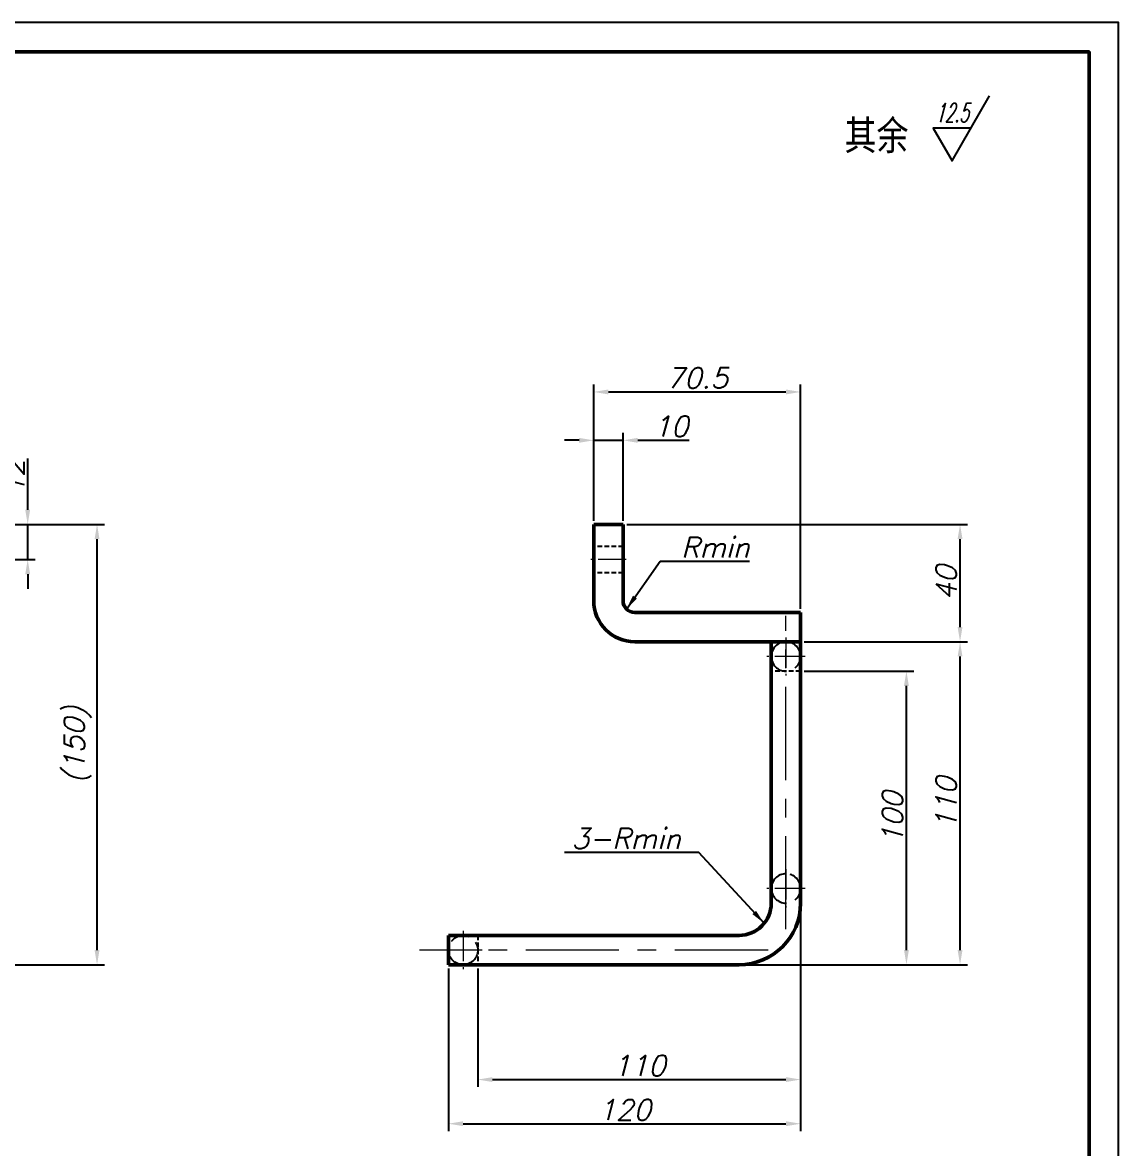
# Model space of a CAD drawing. Header units: inches. Extents: x 17901 to 26602, y 9673 to 14036.
# Drawn here: x 22391.6 to 22765, y 9884.5 to 10268 of the extents above; entities that cross this region are included whole.
import ezdxf
from ezdxf.enums import TextEntityAlignment as Align

# ---------------------------------------------------------------- set-up
doc = ezdxf.new("R2010")
doc.units = ezdxf.units.IN
doc.header["$MEASUREMENT"] = 0
doc.linetypes.add('CENTER', pattern=[50.8, 31.75, -6.35, 6.35, -6.35])
doc.linetypes.add('DASHED2', pattern=[9.525, 6.35, -3.175])
doc.layers.add('Dim', color=3, linetype='Continuous')
for name, color, linetype, lineweight in [('中心线', 1, 'CENTER', 15), ('图框_内框线', 5, 'Continuous', 50), ('标注线', 3, 'Continuous', 25), ('粗实线', 7, 'Continuous', 50), ('虚线', 2, 'DASHED2', 25)]:
    doc.layers.add(name, color=color, linetype=linetype, lineweight=lineweight)
doc.styles.add('DIM_FONT', font='romans.shx', dxfattribs={"oblique": 15})
doc.styles.add('仿宋体', font='FSGB2312.ttf', dxfattribs={"width": 0.8, "height": 3.5})
doc.dimstyles.new('幅面 1：2', dxfattribs={"dimscale": 2, "dimtxt": 3.5, "dimasz": 2.5, "dimexe": 1.25, "dimexo": 0.625, "dimtad": 1, "dimdsep": 46, "dimtxsty": 'DIM_FONT', "dimcen": 2.5, "dimclrd": 256, "dimclre": 256, "dimclrt": 256, "dimazin": 2, "dimtm": 1e-09, "dimtfac": 0.5, "dimtmove": 0, "dimatfit": 3, "dimfxl": 1, "dimlwd": -1, "dimarcsym": 0})
doc.dimstyles.new('幅面 1：2$0', dxfattribs={"dimscale": 2, "dimtxt": 3.5, "dimasz": 2.5, "dimexe": 1.25, "dimexo": 0.625, "dimtad": 1, "dimdsep": 46, "dimtxsty": 'DIM_FONT', "dimcen": 2.5, "dimclrd": 256, "dimclrt": 256, "dimadec": 0, "dimazin": 0, "dimtfac": 1, "dimtmove": 0, "dimatfit": 3, "dimfxl": 1, "dimlwd": -1, "dimarcsym": 0})

# ---------------------------------------------------------------- blocks, each defined once
blk = doc.blocks.new('*D716')
at = {"layer": 'Defpoints', "color": 0, "transparency": 16777216}
for p in [(22357.5, 10097.08), (22393.35, 10097.08), (22353.35, 10085.08)]:
    blk.add_point(p, dxfattribs=at)
at = {"layer": 'Dim', "transparency": 16777216}
for p, q in [((22393.35, 10102.08), (22393.35, 10119.58)), ((22393.35, 10085.08), (22393.35, 10097.08)), ((22393.35, 10080.08), (22393.35, 10075.08))]:
    blk.add_line(p, q, dxfattribs=at)
at = {"layer": 'Dim', "color": 0, "lineweight": -2, "transparency": 16777216}
for p, q in [((22358.75, 10097.08), (22395.85, 10097.08)), ((22354.6, 10085.08), (22395.85, 10085.08))]:
    blk.add_line(p, q, dxfattribs=at)
at = {"layer": 'Dim', "transparency": 16777216}
for points in [[(22392.52, 10102.08), (22394.19, 10102.08), (22393.35, 10097.08)], [(22392.52, 10080.08), (22394.19, 10080.08), (22393.35, 10085.08)]]:
    blk.add_solid(points, dxfattribs=at)
at = {"layer": 'Dim', "transparency": 16777216, "insert": (22388.6, 10113.33), "char_height": 7, "attachment_point": 5, "rotation": 90, "style": 'DIM_FONT'}
blk.add_mtext('12', dxfattribs=at)
blk = doc.blocks.new('*D730')
at = {"layer": 'Defpoints', "color": 0, "transparency": 16777216}
for p in [(22357.5, 10097.08), (22416.98, 10097.08), (22347.5, 9947.08)]:
    blk.add_point(p, dxfattribs=at)
at = {"layer": 'Dim', "color": 0, "lineweight": -2, "transparency": 16777216}
for p, q in [((22358.75, 10097.08), (22419.48, 10097.08)), ((22348.75, 9947.08), (22419.48, 9947.08))]:
    blk.add_line(p, q, dxfattribs=at)
at = {"layer": 'Dim', "transparency": 16777216}
blk.add_line((22416.98, 9952.08), (22416.98, 10092.08), dxfattribs=at)
for points in [[(22416.14, 10092.08), (22417.81, 10092.08), (22416.98, 10097.08)], [(22416.14, 9952.08), (22417.81, 9952.08), (22416.98, 9947.08)]]:
    blk.add_solid(points, dxfattribs=at)
at = {"layer": 'Dim', "transparency": 16777216, "insert": (22410.39, 10022.08), "char_height": 7, "attachment_point": 5, "rotation": 90, "style": 'DIM_FONT'}
blk.add_mtext('(150)', dxfattribs=at)
blk = doc.blocks.new('*D731')
at = {"layer": 'Defpoints', "color": 0, "transparency": 16777216}
for p in [(22656.7, 10142.19), (22586.2, 10097.08), (22656.7, 10067.08)]:
    blk.add_point(p, dxfattribs=at)
at = {"layer": '标注线', "color": 0, "lineweight": -2, "transparency": 16777216}
for p, q in [((22586.2, 10098.33), (22586.2, 10144.69)), ((22656.7, 10068.33), (22656.7, 10144.69))]:
    blk.add_line(p, q, dxfattribs=at)
at = {"layer": '标注线', "transparency": 16777216}
blk.add_line((22591.2, 10142.19), (22651.7, 10142.19), dxfattribs=at)
for points in [[(22591.2, 10143.03), (22591.2, 10141.36), (22586.2, 10142.19)], [(22651.7, 10143.03), (22651.7, 10141.36), (22656.7, 10142.19)]]:
    blk.add_solid(points, dxfattribs=at)
at = {"layer": '标注线', "transparency": 16777216, "insert": (22621.45, 10146.94), "char_height": 7, "attachment_point": 5, "style": 'DIM_FONT'}
blk.add_mtext('70.5', dxfattribs=at)
blk = doc.blocks.new('*D732')
at = {"layer": 'Defpoints', "color": 0, "transparency": 16777216}
for p in [(22596.2, 10097.08), (22711.01, 10097.08), (22656.7, 10057.08)]:
    blk.add_point(p, dxfattribs=at)
at = {"layer": '标注线', "color": 0, "lineweight": -2, "transparency": 16777216}
for p, q in [((22597.45, 10097.08), (22713.51, 10097.08)), ((22657.95, 10057.08), (22713.51, 10057.08))]:
    blk.add_line(p, q, dxfattribs=at)
at = {"layer": '标注线', "transparency": 16777216}
blk.add_line((22711.01, 10062.08), (22711.01, 10092.08), dxfattribs=at)
for points in [[(22710.18, 10092.08), (22711.84, 10092.08), (22711.01, 10097.08)], [(22710.18, 10062.08), (22711.84, 10062.08), (22711.01, 10057.08)]]:
    blk.add_solid(points, dxfattribs=at)
at = {"layer": '标注线', "transparency": 16777216, "insert": (22706.26, 10077.08), "char_height": 7, "attachment_point": 5, "rotation": 90, "style": 'DIM_FONT'}
blk.add_mtext('40', dxfattribs=at)
blk = doc.blocks.new('*D733')
at = {"layer": 'Defpoints', "color": 0, "transparency": 16777216}
for p in [(22656.7, 10057.08), (22711.01, 10057.08), (22635.7, 9947.08)]:
    blk.add_point(p, dxfattribs=at)
at = {"layer": '标注线', "color": 0, "lineweight": -2, "transparency": 16777216}
for p, q in [((22657.95, 10057.08), (22713.51, 10057.08)), ((22636.95, 9947.08), (22713.51, 9947.08))]:
    blk.add_line(p, q, dxfattribs=at)
at = {"layer": '标注线', "transparency": 16777216}
blk.add_line((22711.01, 9952.08), (22711.01, 10052.08), dxfattribs=at)
for points in [[(22710.18, 10052.08), (22711.84, 10052.08), (22711.01, 10057.08)], [(22710.18, 9952.08), (22711.84, 9952.08), (22711.01, 9947.08)]]:
    blk.add_solid(points, dxfattribs=at)
at = {"layer": '标注线', "transparency": 16777216, "insert": (22706.26, 10002.08), "char_height": 7, "attachment_point": 5, "rotation": 90, "style": 'DIM_FONT'}
blk.add_mtext('110', dxfattribs=at)
blk = doc.blocks.new('*D734')
at = {"layer": 'Defpoints', "color": 0, "transparency": 16777216}
for p in [(22656.7, 9968.08), (22546.7, 9947.08), (22656.7, 9907.97)]:
    blk.add_point(p, dxfattribs=at)
at = {"layer": '标注线', "color": 0, "lineweight": -2, "transparency": 16777216}
for p, q in [((22656.7, 9966.83), (22656.7, 9905.47)), ((22546.7, 9945.83), (22546.7, 9905.47))]:
    blk.add_line(p, q, dxfattribs=at)
at = {"layer": '标注线', "transparency": 16777216}
blk.add_line((22551.7, 9907.97), (22651.7, 9907.97), dxfattribs=at)
for points in [[(22551.7, 9908.8), (22551.7, 9907.13), (22546.7, 9907.97)], [(22651.7, 9908.8), (22651.7, 9907.13), (22656.7, 9907.97)]]:
    blk.add_solid(points, dxfattribs=at)
at = {"layer": '标注线', "transparency": 16777216, "insert": (22601.7, 9912.72), "char_height": 7, "attachment_point": 5, "style": 'DIM_FONT'}
blk.add_mtext('110', dxfattribs=at)
blk = doc.blocks.new('*D735')
at = {"layer": 'Defpoints', "color": 0, "transparency": 16777216}
for p in [(22656.7, 9968.08), (22536.7, 9947.08), (22656.7, 9892.93)]:
    blk.add_point(p, dxfattribs=at)
at = {"layer": '标注线', "color": 0, "lineweight": -2, "transparency": 16777216}
for p, q in [((22656.7, 9966.83), (22656.7, 9890.43)), ((22536.7, 9945.83), (22536.7, 9890.43))]:
    blk.add_line(p, q, dxfattribs=at)
at = {"layer": '标注线', "transparency": 16777216}
blk.add_line((22541.7, 9892.93), (22651.7, 9892.93), dxfattribs=at)
for points in [[(22541.7, 9893.77), (22541.7, 9892.1), (22536.7, 9892.93)], [(22651.7, 9893.77), (22651.7, 9892.1), (22656.7, 9892.93)]]:
    blk.add_solid(points, dxfattribs=at)
at = {"layer": '标注线', "transparency": 16777216, "insert": (22596.7, 9897.68), "char_height": 7, "attachment_point": 5, "style": 'DIM_FONT'}
blk.add_mtext('120', dxfattribs=at)
blk = doc.blocks.new('*D736')
at = {"layer": 'Defpoints', "color": 0, "transparency": 16777216}
for p in [(22656.7, 10047.08), (22692.74, 10047.08), (22635.7, 9947.08)]:
    blk.add_point(p, dxfattribs=at)
at = {"layer": '标注线', "color": 0, "lineweight": -2, "transparency": 16777216}
for p, q in [((22657.95, 10047.08), (22695.24, 10047.08)), ((22636.95, 9947.08), (22695.24, 9947.08))]:
    blk.add_line(p, q, dxfattribs=at)
at = {"layer": '标注线', "transparency": 16777216}
blk.add_line((22692.74, 9952.08), (22692.74, 10042.08), dxfattribs=at)
for points in [[(22691.91, 10042.08), (22693.57, 10042.08), (22692.74, 10047.08)], [(22691.91, 9952.08), (22693.57, 9952.08), (22692.74, 9947.08)]]:
    blk.add_solid(points, dxfattribs=at)
at = {"layer": '标注线', "transparency": 16777216, "insert": (22687.99, 9997.08), "char_height": 7, "attachment_point": 5, "rotation": 90, "style": 'DIM_FONT'}
blk.add_mtext('100', dxfattribs=at)
blk = doc.blocks.new('*D737')
at = {"layer": 'Defpoints', "color": 0, "transparency": 16777216}
for p in [(22596.2, 10125.72), (22586.2, 10097.08), (22596.2, 10097.08)]:
    blk.add_point(p, dxfattribs=at)
at = {"layer": '标注线', "transparency": 16777216}
for p, q in [((22581.2, 10125.72), (22576.2, 10125.72)), ((22586.2, 10125.72), (22596.2, 10125.72)), ((22601.2, 10125.72), (22618.7, 10125.72))]:
    blk.add_line(p, q, dxfattribs=at)
at = {"layer": '标注线', "color": 0, "lineweight": -2, "transparency": 16777216}
for p, q in [((22586.2, 10098.33), (22586.2, 10128.22)), ((22596.2, 10098.33), (22596.2, 10128.22))]:
    blk.add_line(p, q, dxfattribs=at)
at = {"layer": '标注线', "transparency": 16777216}
for points in [[(22581.2, 10126.55), (22581.2, 10124.88), (22586.2, 10125.72)], [(22601.2, 10126.55), (22601.2, 10124.88), (22596.2, 10125.72)]]:
    blk.add_solid(points, dxfattribs=at)
at = {"layer": '标注线', "transparency": 16777216, "insert": (22612.45, 10130.47), "char_height": 7, "attachment_point": 5, "style": 'DIM_FONT'}
blk.add_mtext('10', dxfattribs=at)

msp = doc.modelspace()

# ---------------------------------------------------------------- linework, layer by layer
at = {"layer": 'Defpoints'}
msp.add_lwpolyline([(21924.987, 9674.036), (22764.987, 9674.036), (22764.987, 10268.036), (21924.987, 10268.036)], close=True, dxfattribs=at)
at = {"layer": '中心线', "ltscale": 0.300015}
msp.add_line((22597.197, 10085.084), (22585.197, 10085.084), dxfattribs=at)
at = {"layer": '中心线'}
for p, q in [((22651.697, 9959.184), (22651.697, 10065.984)), ((22645.597, 9952.084), (22526.797, 9952.084))]:
    msp.add_line(p, q, dxfattribs=at)
at = {"layer": '中心线', "ltscale": 0.325}
for p, q in [((22651.697, 10058.584), (22651.697, 10045.584)), ((22658.197, 10052.084), (22645.197, 10052.084)), ((22651.697, 9979.584), (22651.697, 9966.584)), ((22658.197, 9973.084), (22645.197, 9973.084)), ((22541.697, 9958.584), (22541.697, 9945.584)), ((22548.197, 9952.084), (22535.197, 9952.084))]:
    msp.add_line(p, q, dxfattribs=at)
at = {"layer": '图框_内框线'}
msp.add_lwpolyline([(21974.987, 9684.036), (22754.987, 9684.036), (22754.987, 10258.036), (21974.987, 10258.036)], close=True, dxfattribs=at)
at = {"layer": '标注线', "ltscale": 2}
msp.add_lwpolyline([(22714.669, 10232.016), (22701.869, 10232.016), (22708.269, 10220.93), (22721.069, 10243.101)], dxfattribs=at)
at = {"layer": '粗实线', "ltscale": 0.25}
for p, q in [((22586.197, 10097.084), (22596.197, 10097.084)), ((22656.697, 10067.084), (22656.697, 10057.084)), ((22656.697, 10057.084), (22646.697, 10057.084)), ((22536.697, 9947.084), (22536.697, 9957.084))]:
    msp.add_line(p, q, dxfattribs=at)
at = {"layer": '粗实线'}
for p, q in [((22586.197, 10071.084), (22586.197, 10097.084)), ((22596.197, 10071.084), (22596.197, 10097.084)), ((22600.197, 10067.084), (22656.697, 10067.084)), ((22600.197, 10057.084), (22646.697, 10057.084)), ((22646.697, 9968.084), (22646.697, 10057.084)), ((22656.697, 9968.084), (22656.697, 10057.084)), ((22656.697, 9968.084), (22656.697, 10057.084)), ((22656.697, 9968.084), (22656.697, 10047.084)), ((22576.697, 9957.084), (22536.697, 9957.084)), ((22576.697, 9957.084), (22536.697, 9957.084)), ((22576.697, 9957.084), (22546.697, 9957.084)), ((22635.697, 9957.084), (22576.697, 9957.084)), ((22635.697, 9957.084), (22576.697, 9957.084)), ((22635.697, 9957.084), (22576.697, 9957.084)), ((22576.697, 9947.084), (22536.697, 9947.084)), ((22635.697, 9947.084), (22576.697, 9947.084))]:
    msp.add_line(p, q, dxfattribs=at)
for centre, radius, start, end in [((22600.197, 10071.084), 14, 180, 270), ((22600.197, 10071.084), 4, 180, 270), ((22651.697, 10052.084), 5, 359.93353, 0.06647), ((22651.697, 9973.084), 5, 359.93392, 0.06608), ((22635.697, 9968.084), 11, 270, 0), ((22635.697, 9968.084), 21, 270, 0)]:
    msp.add_arc(centre, radius, start, end, dxfattribs=at)
at = {"layer": '虚线', "ltscale": 0.25}
for p, q in [((22596.197, 10089.584), (22586.197, 10089.584)), ((22596.197, 10089.584), (22586.197, 10089.584)), ((22596.197, 10080.584), (22586.197, 10080.584)), ((22596.197, 10080.584), (22586.197, 10080.584)), ((22656.697, 10047.084), (22646.697, 10047.084)), ((22546.697, 9957.084), (22546.697, 9947.084))]:
    msp.add_line(p, q, dxfattribs=at)
at = {"layer": '虚线'}
for p, q in [((22646.697, 9968.084), (22646.697, 10057.084)), ((22646.697, 9968.084), (22646.697, 10047.084)), ((22576.697, 9947.084), (22536.697, 9947.084)), ((22546.697, 9947.084), (22576.697, 9947.084)), ((22576.697, 9947.084), (22635.697, 9947.084)), ((22635.697, 9947.084), (22576.697, 9947.084))]:
    msp.add_line(p, q, dxfattribs=at)
msp.add_circle((22541.697, 9952.084), 5, dxfattribs=at)
for centre, radius, start, end in [((22651.697, 10052.084), 5, 90, 359.93353), ((22651.697, 10052.084), 5, 0.06647, 90), ((22651.697, 9973.084), 5, 90, 359.93392), ((22651.697, 9973.084), 5, 0.06608, 90), ((22635.697, 9968.084), 11, 270, 0), ((22635.697, 9968.084), 21, 270, 0), ((22635.697, 9968.084), 21, 270, 0), ((22635.697, 9968.084), 11, 270, 0)]:
    msp.add_arc(centre, radius, start, end, dxfattribs=at)

# ---------------------------------------------------------------- texts
at = {"layer": '标注线', "ltscale": 2, "style": 'DIM_FONT', "oblique": 15, "width": 0.559478}
msp.add_text('12.5', height=6.4, dxfattribs=at).set_placement((22702.55, 10234.146), (22713.974, 10234.146), align=Align.FIT)
at = {"layer": '标注线', "insert": (22671.632, 10234.616), "char_height": 10, "width": 122.47298, "attachment_point": 1, "style": '仿宋体'}
msp.add_mtext('其余', dxfattribs=at)
at = {"layer": '标注线', "char_height": 7, "attachment_point": 9, "style": 'DIM_FONT'}
for s, insert in [('Rmin', (22639.28, 10085.748)), ('3-Rmin', (22615.816, 9986.601))]:
    msp.add_mtext(s, dxfattribs=dict(at, insert=insert))

# ---------------------------------------------------------------- dimensions: what is measured, and where the dimension line sits
at = {"layer": 'Dim'}
dim = msp.add_linear_dim(base=(22393.353, 10097.084), p1=(22353.353, 10085.084), p2=(22357.503, 10097.084), angle=90, dimstyle='幅面 1：2$0', dxfattribs=at)
dim.commit()
dim.dimension.update_dxf_attribs({"geometry": '*D716', "text_midpoint": (22388.603, 10113.334)})
dim = msp.add_linear_dim(base=(22416.975, 10097.084), p1=(22347.503, 9947.084), p2=(22357.503, 10097.084), angle=90, dimstyle='幅面 1：2$0', override={"dimpost": '(<>)'}, dxfattribs=at)
dim.commit()
dim.dimension.update_dxf_attribs({"geometry": '*D730', "text_midpoint": (22410.392, 10022.084)})
at = {"layer": '标注线'}
for base, p1, p2, picture, middle in [((22656.697, 10142.193), (22586.197, 10097.084), (22656.697, 10067.084), '*D731', (22621.447, 10146.943)), ((22596.197, 10125.715), (22586.197, 10097.084), (22596.197, 10097.084), '*D737', (22612.447, 10130.465)), ((22656.697, 9892.933), (22536.697, 9947.084), (22656.697, 9968.084), '*D735', (22596.697, 9897.683)), ((22656.697, 9907.965), (22546.697, 9947.084), (22656.697, 9968.084), '*D734', (22601.697, 9912.715))]:
    dim = msp.add_linear_dim(base=base, p1=p1, p2=p2, dimstyle='幅面 1：2$0', dxfattribs=at)
    dim.commit()
    dim.dimension.update_dxf_attribs({"geometry": picture, "text_midpoint": middle})
for base, p1, p2, picture, middle in [((22711.01, 10097.084), (22656.697, 10057.084), (22596.197, 10097.084), '*D732', (22706.26, 10077.084)), ((22711.01, 10057.084), (22635.697, 9947.084), (22656.697, 10057.084), '*D733', (22706.26, 10002.084)), ((22692.74, 10047.084), (22635.697, 9947.084), (22656.697, 10047.084), '*D736', (22687.99, 9997.084))]:
    dim = msp.add_linear_dim(base=base, p1=p1, p2=p2, angle=90, dimstyle='幅面 1：2$0', dxfattribs=at)
    dim.commit()
    dim.dimension.update_dxf_attribs({"geometry": picture, "text_midpoint": middle})

# ---------------------------------------------------------------- leaders
at = {"layer": '标注线', "annotation_type": 0, "has_hookline": 1}
for points, hookline_direction, text_width in [([(22597.369, 10068.256), (22608.803, 10084.498), (22613.803, 10084.498)], 0, 24.226), ([(22644.27, 9961.192), (22622.066, 9985.351), (22617.066, 9985.351)], 1, 39.536)]:
    msp.add_leader(points, dimstyle='幅面 1：2', override={"dimgap": 0.625, "dimtad": 1}, dxfattribs=dict(at, hookline_direction=hookline_direction, text_width=text_width))

doc.saveas('drawing.dxf')
